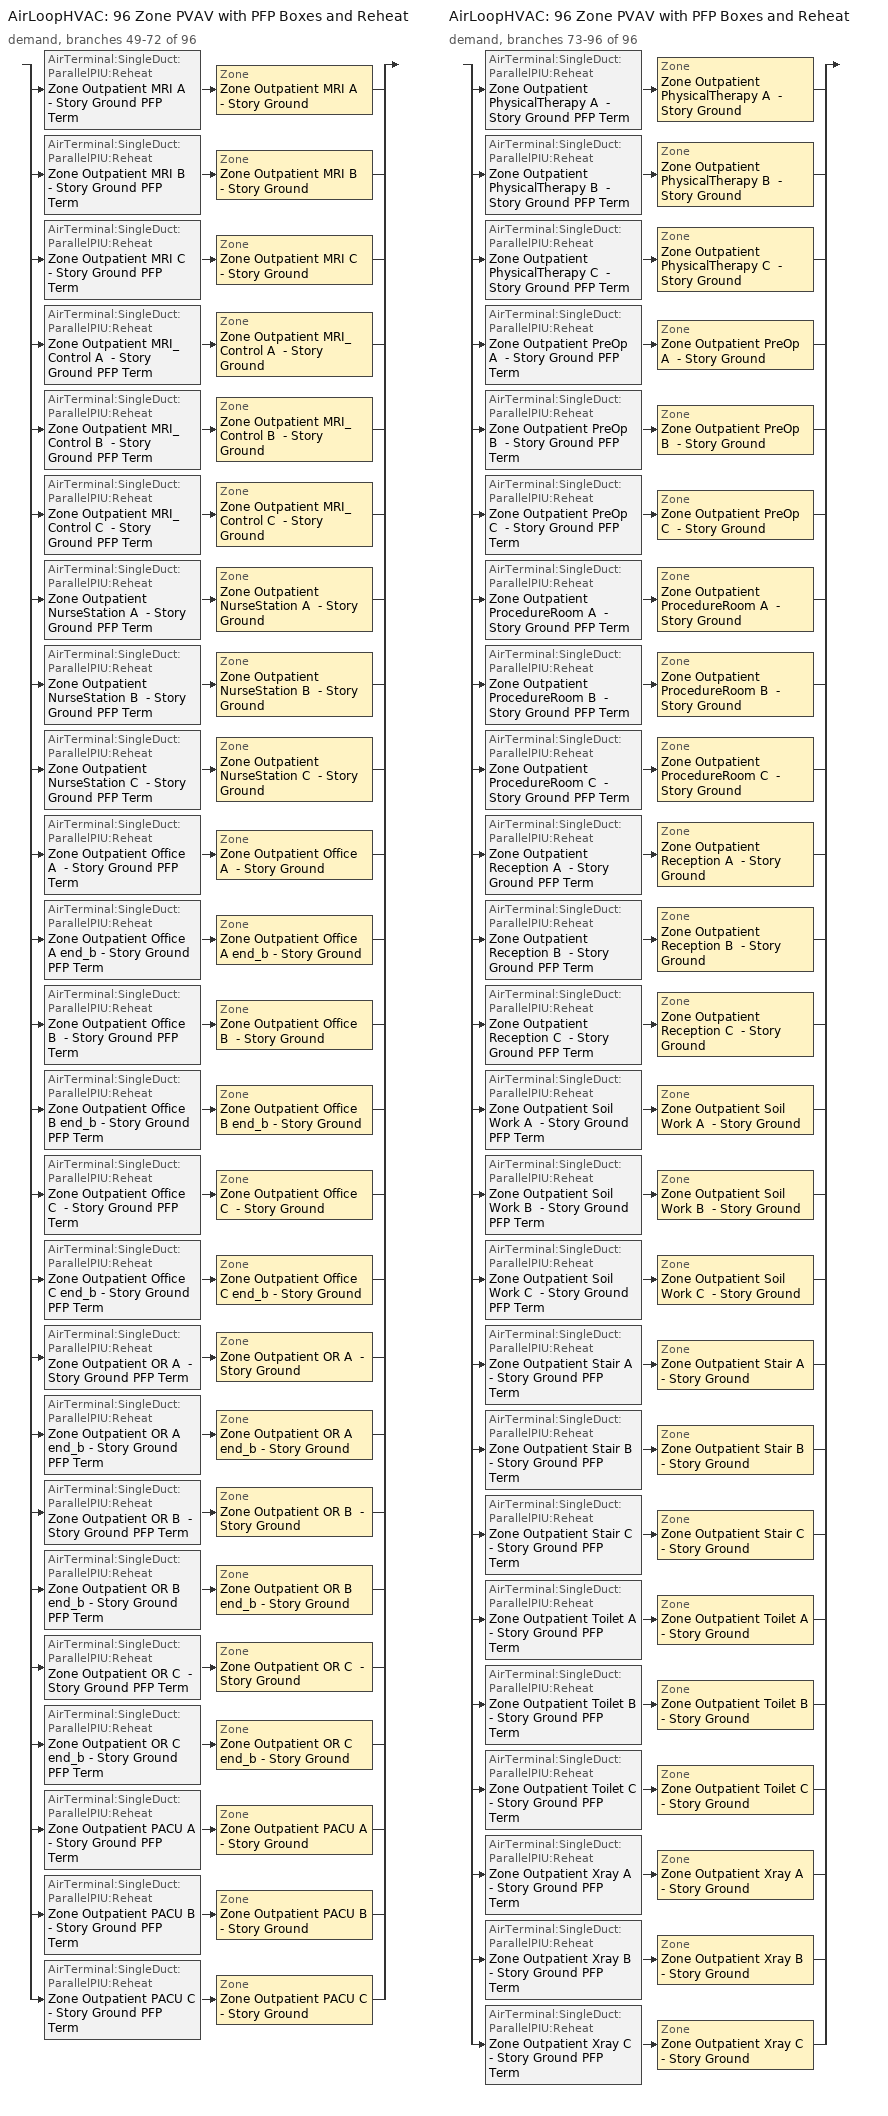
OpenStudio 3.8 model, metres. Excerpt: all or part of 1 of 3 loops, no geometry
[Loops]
AirLoopHVAC '96 Zone PVAV with PFP Boxes and Reheat'
 demand, branches 49-72 of 96: split
  | AirTerminal:SingleDuct:ParallelPIU:Reheat 'Zone Outpatient MRI A  - Story Ground PFP Term' > Zone 'Zone Outpatient MRI A  - Story Ground'
  | AirTerminal:SingleDuct:ParallelPIU:Reheat 'Zone Outpatient MRI B  - Story Ground PFP Term' > Zone 'Zone Outpatient MRI B  - Story Ground'
  | AirTerminal:SingleDuct:ParallelPIU:Reheat 'Zone Outpatient MRI C  - Story Ground PFP Term' > Zone 'Zone Outpatient MRI C  - Story Ground'
  | AirTerminal:SingleDuct:ParallelPIU:Reheat 'Zone Outpatient MRI_Control A  - Story Ground PFP Term' > Zone 'Zone Outpatient MRI_Control A  - Story Ground'
  | AirTerminal:SingleDuct:ParallelPIU:Reheat 'Zone Outpatient MRI_Control B  - Story Ground PFP Term' > Zone 'Zone Outpatient MRI_Control B  - Story Ground'
  | AirTerminal:SingleDuct:ParallelPIU:Reheat 'Zone Outpatient MRI_Control C  - Story Ground PFP Term' > Zone 'Zone Outpatient MRI_Control C  - Story Ground'
  | AirTerminal:SingleDuct:ParallelPIU:Reheat 'Zone Outpatient NurseStation A  - Story Ground PFP Term' > Zone 'Zone Outpatient NurseStation A  - Story Ground'
  | AirTerminal:SingleDuct:ParallelPIU:Reheat 'Zone Outpatient NurseStation B  - Story Ground PFP Term' > Zone 'Zone Outpatient NurseStation B  - Story Ground'
  | AirTerminal:SingleDuct:ParallelPIU:Reheat 'Zone Outpatient NurseStation C  - Story Ground PFP Term' > Zone 'Zone Outpatient NurseStation C  - Story Ground'
  | AirTerminal:SingleDuct:ParallelPIU:Reheat 'Zone Outpatient Office A  - Story Ground PFP Term' > Zone 'Zone Outpatient Office A  - Story Ground'
  | AirTerminal:SingleDuct:ParallelPIU:Reheat 'Zone Outpatient Office A end_b - Story Ground PFP Term' > Zone 'Zone Outpatient Office A end_b - Story Ground'
  | AirTerminal:SingleDuct:ParallelPIU:Reheat 'Zone Outpatient Office B  - Story Ground PFP Term' > Zone 'Zone Outpatient Office B  - Story Ground'
  | AirTerminal:SingleDuct:ParallelPIU:Reheat 'Zone Outpatient Office B end_b - Story Ground PFP Term' > Zone 'Zone Outpatient Office B end_b - Story Ground'
  | AirTerminal:SingleDuct:ParallelPIU:Reheat 'Zone Outpatient Office C  - Story Ground PFP Term' > Zone 'Zone Outpatient Office C  - Story Ground'
  | AirTerminal:SingleDuct:ParallelPIU:Reheat 'Zone Outpatient Office C end_b - Story Ground PFP Term' > Zone 'Zone Outpatient Office C end_b - Story Ground'
  | AirTerminal:SingleDuct:ParallelPIU:Reheat 'Zone Outpatient OR A  - Story Ground PFP Term' > Zone 'Zone Outpatient OR A  - Story Ground'
  | AirTerminal:SingleDuct:ParallelPIU:Reheat 'Zone Outpatient OR A end_b - Story Ground PFP Term' > Zone 'Zone Outpatient OR A end_b - Story Ground'
  | AirTerminal:SingleDuct:ParallelPIU:Reheat 'Zone Outpatient OR B  - Story Ground PFP Term' > Zone 'Zone Outpatient OR B  - Story Ground'
  | AirTerminal:SingleDuct:ParallelPIU:Reheat 'Zone Outpatient OR B end_b - Story Ground PFP Term' > Zone 'Zone Outpatient OR B end_b - Story Ground'
  | AirTerminal:SingleDuct:ParallelPIU:Reheat 'Zone Outpatient OR C  - Story Ground PFP Term' > Zone 'Zone Outpatient OR C  - Story Ground'
  | AirTerminal:SingleDuct:ParallelPIU:Reheat 'Zone Outpatient OR C end_b - Story Ground PFP Term' > Zone 'Zone Outpatient OR C end_b - Story Ground'
  | AirTerminal:SingleDuct:ParallelPIU:Reheat 'Zone Outpatient PACU A  - Story Ground PFP Term' > Zone 'Zone Outpatient PACU A  - Story Ground'
  | AirTerminal:SingleDuct:ParallelPIU:Reheat 'Zone Outpatient PACU B  - Story Ground PFP Term' > Zone 'Zone Outpatient PACU B  - Story Ground'
  | AirTerminal:SingleDuct:ParallelPIU:Reheat 'Zone Outpatient PACU C  - Story Ground PFP Term' > Zone 'Zone Outpatient PACU C  - Story Ground'
AirLoopHVAC '96 Zone PVAV with PFP Boxes and Reheat'
 demand, branches 73-96 of 96: split
  | AirTerminal:SingleDuct:ParallelPIU:Reheat 'Zone Outpatient PhysicalTherapy A  - Story Ground PFP Term' > Zone 'Zone Outpatient PhysicalTherapy A  - Story Ground'
  | AirTerminal:SingleDuct:ParallelPIU:Reheat 'Zone Outpatient PhysicalTherapy B  - Story Ground PFP Term' > Zone 'Zone Outpatient PhysicalTherapy B  - Story Ground'
  | AirTerminal:SingleDuct:ParallelPIU:Reheat 'Zone Outpatient PhysicalTherapy C  - Story Ground PFP Term' > Zone 'Zone Outpatient PhysicalTherapy C  - Story Ground'
  | AirTerminal:SingleDuct:ParallelPIU:Reheat 'Zone Outpatient PreOp A  - Story Ground PFP Term' > Zone 'Zone Outpatient PreOp A  - Story Ground'
  | AirTerminal:SingleDuct:ParallelPIU:Reheat 'Zone Outpatient PreOp B  - Story Ground PFP Term' > Zone 'Zone Outpatient PreOp B  - Story Ground'
  | AirTerminal:SingleDuct:ParallelPIU:Reheat 'Zone Outpatient PreOp C  - Story Ground PFP Term' > Zone 'Zone Outpatient PreOp C  - Story Ground'
  | AirTerminal:SingleDuct:ParallelPIU:Reheat 'Zone Outpatient ProcedureRoom A  - Story Ground PFP Term' > Zone 'Zone Outpatient ProcedureRoom A  - Story Ground'
  | AirTerminal:SingleDuct:ParallelPIU:Reheat 'Zone Outpatient ProcedureRoom B  - Story Ground PFP Term' > Zone 'Zone Outpatient ProcedureRoom B  - Story Ground'
  | AirTerminal:SingleDuct:ParallelPIU:Reheat 'Zone Outpatient ProcedureRoom C  - Story Ground PFP Term' > Zone 'Zone Outpatient ProcedureRoom C  - Story Ground'
  | AirTerminal:SingleDuct:ParallelPIU:Reheat 'Zone Outpatient Reception A  - Story Ground PFP Term' > Zone 'Zone Outpatient Reception A  - Story Ground'
  | AirTerminal:SingleDuct:ParallelPIU:Reheat 'Zone Outpatient Reception B  - Story Ground PFP Term' > Zone 'Zone Outpatient Reception B  - Story Ground'
  | AirTerminal:SingleDuct:ParallelPIU:Reheat 'Zone Outpatient Reception C  - Story Ground PFP Term' > Zone 'Zone Outpatient Reception C  - Story Ground'
  | AirTerminal:SingleDuct:ParallelPIU:Reheat 'Zone Outpatient Soil Work A  - Story Ground PFP Term' > Zone 'Zone Outpatient Soil Work A  - Story Ground'
  | AirTerminal:SingleDuct:ParallelPIU:Reheat 'Zone Outpatient Soil Work B  - Story Ground PFP Term' > Zone 'Zone Outpatient Soil Work B  - Story Ground'
  | AirTerminal:SingleDuct:ParallelPIU:Reheat 'Zone Outpatient Soil Work C  - Story Ground PFP Term' > Zone 'Zone Outpatient Soil Work C  - Story Ground'
  | AirTerminal:SingleDuct:ParallelPIU:Reheat 'Zone Outpatient Stair A  - Story Ground PFP Term' > Zone 'Zone Outpatient Stair A  - Story Ground'
  | AirTerminal:SingleDuct:ParallelPIU:Reheat 'Zone Outpatient Stair B  - Story Ground PFP Term' > Zone 'Zone Outpatient Stair B  - Story Ground'
  | AirTerminal:SingleDuct:ParallelPIU:Reheat 'Zone Outpatient Stair C  - Story Ground PFP Term' > Zone 'Zone Outpatient Stair C  - Story Ground'
  | AirTerminal:SingleDuct:ParallelPIU:Reheat 'Zone Outpatient Toilet A  - Story Ground PFP Term' > Zone 'Zone Outpatient Toilet A  - Story Ground'
  | AirTerminal:SingleDuct:ParallelPIU:Reheat 'Zone Outpatient Toilet B  - Story Ground PFP Term' > Zone 'Zone Outpatient Toilet B  - Story Ground'
  | AirTerminal:SingleDuct:ParallelPIU:Reheat 'Zone Outpatient Toilet C  - Story Ground PFP Term' > Zone 'Zone Outpatient Toilet C  - Story Ground'
  | AirTerminal:SingleDuct:ParallelPIU:Reheat 'Zone Outpatient Xray A  - Story Ground PFP Term' > Zone 'Zone Outpatient Xray A  - Story Ground'
  | AirTerminal:SingleDuct:ParallelPIU:Reheat 'Zone Outpatient Xray B  - Story Ground PFP Term' > Zone 'Zone Outpatient Xray B  - Story Ground'
  | AirTerminal:SingleDuct:ParallelPIU:Reheat 'Zone Outpatient Xray C  - Story Ground PFP Term' > Zone 'Zone Outpatient Xray C  - Story Ground'
[Sizing:Zone] Zone Cooling Design Supply Air Temperature Input Method=SupplyAirTemperature; Zone Cooling Design Supply Air Temperature {C}=12.7778; Zone Cooling Design Supply Air Temperature Difference {deltaC}=11.11; Zone Heating Design Supply Air Temperature Input Method=SupplyAirTemperature; Zone Heating Design Supply Air Temperature {C}=40; Zone Heating Design Supply Air Temperature Difference {deltaC}=11.11; Zone Cooling Design Supply Air Humidity Ratio {kg-H2O/kg-air}=0.0085; Zone Heating Design Supply Air Humidity Ratio {kg-H2O/kg-air}=0.008; Cooling Design Air Flow Method=DesignDay; Heating Design Air Flow Method=DesignDay; Account for Dedicated Outdoor Air System=No; Dedicated Outdoor Air System Control Strategy=NeutralSupplyAir; Dedicated Outdoor Air Low Setpoint Temperature for Design {C}=autosize; Dedicated Outdoor Air High Setpoint Temperature for Design {C}=autosize; Zone Load Sizing Method=Sensible Load Only No Latent Load; Zone Latent Cooling Design Supply Air Humidity Ratio Input Method=HumidityRatioDifference; Zone Cooling Design Supply Air Humidity Ratio Difference {kgWater/kgDryAir}=0.005; Zone Latent Heating Design Supply Air Humidity Ratio Input Method=HumidityRatioDifference; Zone Humidification Design Supply Air Humidity Ratio Difference {kgWater/kgDryAir}=0.005
Zone Outpatient OR A  - Story Ground; Zone Outpatient OR B  - Story Ground; Zone Outpatient OR C  - Story Ground; Zone Outpatient Reception A  - Story Ground; Zone Outpatient Reception B  - Story Ground; Zone Outpatient Reception C  - Story Ground; Zone Outpatient PhysicalTherapy A  - Story Ground; Zone Outpatient PhysicalTherapy B  - Story Ground; Zone Outpatient PhysicalTherapy C  - Story Ground; Zone Outpatient Office A  - Story Ground; Zone Outpatient Office B  - Story Ground; Zone Outpatient Office C  - Story Ground; Zone Outpatient Office A end_b - Story Ground; Zone Outpatient Office B end_b - Story Ground; Zone Outpatient Office C end_b - Story Ground; Zone Outpatient MRI_Control A  - Story Ground; Zone Outpatient MRI_Control B  - Story Ground; Zone Outpatient MRI_Control C  - Story Ground; Zone Outpatient ProcedureRoom A  - Story Ground; Zone Outpatient ProcedureRoom B  - Story Ground; Zone Outpatient ProcedureRoom C  - Story Ground; Zone Outpatient Soil Work A  - Story Ground; Zone Outpatient Soil Work B  - Story Ground; Zone Outpatient Soil Work C  - Story Ground; Zone Outpatient MRI A  - Story Ground; Zone Outpatient MRI B  - Story Ground; Zone Outpatient MRI C  - Story Ground; Zone Outpatient PreOp A  - Story Ground; Zone Outpatient PreOp B  - Story Ground; Zone Outpatient PreOp C  - Story Ground; Zone Outpatient Stair A  - Story Ground; Zone Outpatient Stair B  - Story Ground; Zone Outpatient Stair C  - Story Ground; Zone Outpatient NurseStation A  - Story Ground; Zone Outpatient NurseStation B  - Story Ground; Zone Outpatient NurseStation C  - Story Ground; Zone Outpatient Toilet A  - Story Ground; Zone Outpatient Toilet B  - Story Ground; Zone Outpatient Toilet C  - Story Ground; Zone Outpatient Xray A  - Story Ground; Zone Outpatient Xray B  - Story Ground; Zone Outpatient Xray C  - Story Ground; Zone Outpatient PACU A  - Story Ground; Zone Outpatient PACU B  - Story Ground; Zone Outpatient PACU C  - Story Ground; Zone Outpatient OR A end_b - Story Ground; Zone Outpatient OR B end_b - Story Ground; Zone Outpatient OR C end_b - Story Ground
[Zone equipment]
Zone Outpatient OR A  - Story Ground: Zone Outpatient OR A  - Story Ground PFP Term
Zone Outpatient OR B  - Story Ground: Zone Outpatient OR B  - Story Ground PFP Term
Zone Outpatient OR C  - Story Ground: Zone Outpatient OR C  - Story Ground PFP Term
Zone Outpatient Reception A  - Story Ground: Zone Outpatient Reception A  - Story Ground PFP Term
Zone Outpatient Reception B  - Story Ground: Zone Outpatient Reception B  - Story Ground PFP Term
Zone Outpatient Reception C  - Story Ground: Zone Outpatient Reception C  - Story Ground PFP Term
Zone Outpatient PhysicalTherapy A  - Story Ground: Zone Outpatient PhysicalTherapy A  - Story Ground PFP Term
Zone Outpatient PhysicalTherapy B  - Story Ground: Zone Outpatient PhysicalTherapy B  - Story Ground PFP Term
Zone Outpatient PhysicalTherapy C  - Story Ground: Zone Outpatient PhysicalTherapy C  - Story Ground PFP Term
Zone Outpatient Office A  - Story Ground: Zone Outpatient Office A  - Story Ground PFP Term
Zone Outpatient Office B  - Story Ground: Zone Outpatient Office B  - Story Ground PFP Term
Zone Outpatient Office C  - Story Ground: Zone Outpatient Office C  - Story Ground PFP Term
Zone Outpatient Office A end_b - Story Ground: Zone Outpatient Office A end_b - Story Ground PFP Term
Zone Outpatient Office B end_b - Story Ground: Zone Outpatient Office B end_b - Story Ground PFP Term
Zone Outpatient Office C end_b - Story Ground: Zone Outpatient Office C end_b - Story Ground PFP Term
Zone Outpatient MRI_Control A  - Story Ground: Zone Outpatient MRI_Control A  - Story Ground Exhaust Fan, Zone Outpatient MRI_Control A  - Story Ground PFP Term
Zone Outpatient MRI_Control B  - Story Ground: Zone Outpatient MRI_Control B  - Story Ground Exhaust Fan, Zone Outpatient MRI_Control B  - Story Ground PFP Term
Zone Outpatient MRI_Control C  - Story Ground: Zone Outpatient MRI_Control C  - Story Ground Exhaust Fan, Zone Outpatient MRI_Control C  - Story Ground PFP Term
Zone Outpatient ProcedureRoom A  - Story Ground: Zone Outpatient ProcedureRoom A  - Story Ground PFP Term
Zone Outpatient ProcedureRoom B  - Story Ground: Zone Outpatient ProcedureRoom B  - Story Ground PFP Term
Zone Outpatient ProcedureRoom C  - Story Ground: Zone Outpatient ProcedureRoom C  - Story Ground PFP Term
Zone Outpatient Soil Work A  - Story Ground: Zone Outpatient Soil Work A  - Story Ground Exhaust Fan, Zone Outpatient Soil Work A  - Story Ground PFP Term
Zone Outpatient Soil Work B  - Story Ground: Zone Outpatient Soil Work B  - Story Ground Exhaust Fan, Zone Outpatient Soil Work B  - Story Ground PFP Term
Zone Outpatient Soil Work C  - Story Ground: Zone Outpatient Soil Work C  - Story Ground Exhaust Fan, Zone Outpatient Soil Work C  - Story Ground PFP Term
Zone Outpatient MRI A  - Story Ground: Zone Outpatient MRI A  - Story Ground Exhaust Fan, Zone Outpatient MRI A  - Story Ground PFP Term
Zone Outpatient MRI B  - Story Ground: Zone Outpatient MRI B  - Story Ground Exhaust Fan, Zone Outpatient MRI B  - Story Ground PFP Term
Zone Outpatient MRI C  - Story Ground: Zone Outpatient MRI C  - Story Ground Exhaust Fan, Zone Outpatient MRI C  - Story Ground PFP Term
Zone Outpatient PreOp A  - Story Ground: Zone Outpatient PreOp A  - Story Ground PFP Term
Zone Outpatient PreOp B  - Story Ground: Zone Outpatient PreOp B  - Story Ground PFP Term
Zone Outpatient PreOp C  - Story Ground: Zone Outpatient PreOp C  - Story Ground PFP Term
Zone Outpatient Stair A  - Story Ground: Zone Outpatient Stair A  - Story Ground PFP Term
Zone Outpatient Stair B  - Story Ground: Zone Outpatient Stair B  - Story Ground PFP Term
Zone Outpatient Stair C  - Story Ground: Zone Outpatient Stair C  - Story Ground PFP Term
Zone Outpatient NurseStation A  - Story Ground: Zone Outpatient NurseStation A  - Story Ground PFP Term
Zone Outpatient NurseStation B  - Story Ground: Zone Outpatient NurseStation B  - Story Ground PFP Term
Zone Outpatient NurseStation C  - Story Ground: Zone Outpatient NurseStation C  - Story Ground PFP Term
Zone Outpatient Toilet A  - Story Ground: Zone Outpatient Toilet A  - Story Ground Exhaust Fan, Zone Outpatient Toilet A  - Story Ground PFP Term
Zone Outpatient Toilet B  - Story Ground: Zone Outpatient Toilet B  - Story Ground Exhaust Fan, Zone Outpatient Toilet B  - Story Ground PFP Term
Zone Outpatient Toilet C  - Story Ground: Zone Outpatient Toilet C  - Story Ground Exhaust Fan, Zone Outpatient Toilet C  - Story Ground PFP Term
Zone Outpatient Xray A  - Story Ground: Zone Outpatient Xray A  - Story Ground PFP Term
Zone Outpatient Xray B  - Story Ground: Zone Outpatient Xray B  - Story Ground PFP Term
Zone Outpatient Xray C  - Story Ground: Zone Outpatient Xray C  - Story Ground PFP Term
Zone Outpatient PACU A  - Story Ground: Zone Outpatient PACU A  - Story Ground PFP Term
Zone Outpatient PACU B  - Story Ground: Zone Outpatient PACU B  - Story Ground PFP Term
Zone Outpatient PACU C  - Story Ground: Zone Outpatient PACU C  - Story Ground PFP Term
Zone Outpatient OR A end_b - Story Ground: Zone Outpatient OR A end_b - Story Ground PFP Term
Zone Outpatient OR B end_b - Story Ground: Zone Outpatient OR B end_b - Story Ground PFP Term
Zone Outpatient OR C end_b - Story Ground: Zone Outpatient OR C end_b - Story Ground PFP Term
[Fan:ZoneExhaust] Availability Schedule=OutPatientHealthCare Hours_of_operation; Fan Total Efficiency=0.0273754; Pressure Rise {Pa}=124.544; Flow Fraction Schedule=OutPatientHealthCare Hours_of_operation; System Availability Manager Coupling Mode=Decoupled
Name | Maximum Flow Rate {m3/s}
Zone Outpatient MRI A  - Story Ground Exhaust Fan; Zone Outpatient MRI C  - Story Ground Exhaust Fan | 0.0141288
Zone Outpatient MRI B  - Story Ground Exhaust Fan | 0.0130669
Zone Outpatient MRI_Control A  - Story Ground Exhaust Fan; Zone Outpatient MRI_Control C  - Story Ground Exhaust Fan | 0.00541383
Zone Outpatient MRI_Control B  - Story Ground Exhaust Fan | 0.00500693
Zone Outpatient Soil Work A  - Story Ground Exhaust Fan; Zone Outpatient Soil Work C  - Story Ground Exhaust Fan | 0.0193665
Zone Outpatient Soil Work B  - Story Ground Exhaust Fan | 0.017911
Zone Outpatient Toilet A  - Story Ground Exhaust Fan; Zone Outpatient Toilet C  - Story Ground Exhaust Fan | 0.0424743
Zone Outpatient Toilet B  - Story Ground Exhaust Fan | 0.039282
[Coil:Heating:Electric] Availability Schedule=Always On Discrete; Efficiency=1
Name | Nominal Capacity {W}
Zone Outpatient MRI A  - Story Ground Electric Reheat Coil; Zone Outpatient MRI C  - Story Ground Electric Reheat Coil | 1173.37
Zone Outpatient MRI B  - Story Ground Electric Reheat Coil | 1089.74
Zone Outpatient MRI_Control A  - Story Ground Electric Reheat Coil; Zone Outpatient MRI_Control C  - Story Ground Electric Reheat Coil | 559.22
Zone Outpatient MRI_Control B  - Story Ground Electric Reheat Coil | 518.228
Zone Outpatient NurseStation A  - Story Ground Electric Reheat Coil; Zone Outpatient NurseStation C  - Story Ground Electric Reheat Coil | 1170.06
Zone Outpatient NurseStation B  - Story Ground Electric Reheat Coil | 1086.28
Zone Outpatient Office A  - Story Ground Electric Reheat Coil | 2566.41
Zone Outpatient Office A end_b - Story Ground Electric Reheat Coil | 4027.69
Zone Outpatient Office B  - Story Ground Electric Reheat Coil | 3313.11
Zone Outpatient Office B end_b - Story Ground Electric Reheat Coil | 5506.91
Zone Outpatient Office C  - Story Ground Electric Reheat Coil | 3128.67
Zone Outpatient Office C end_b - Story Ground Electric Reheat Coil | 4523.5
Zone Outpatient OR A  - Story Ground Electric Reheat Coil | 1767.78
Zone Outpatient OR A end_b - Story Ground Electric Reheat Coil; Zone Outpatient OR C end_b - Story Ground Electric Reheat Coil | 8957.81
Zone Outpatient OR B  - Story Ground Electric Reheat Coil | 2679.2
Zone Outpatient OR B end_b - Story Ground Electric Reheat Coil | 8304.53
Zone Outpatient OR C  - Story Ground Electric Reheat Coil | 1785.68
Zone Outpatient PACU A  - Story Ground Electric Reheat Coil; Zone Outpatient PACU C  - Story Ground Electric Reheat Coil | 1576.5
Zone Outpatient PACU B  - Story Ground Electric Reheat Coil | 1464.28
Zone Outpatient PhysicalTherapy A  - Story Ground Electric Reheat Coil | 2540.88
Zone Outpatient PhysicalTherapy B  - Story Ground Electric Reheat Coil | 3572.74
Zone Outpatient PhysicalTherapy C  - Story Ground Electric Reheat Coil | 2849.98
Zone Outpatient PreOp A  - Story Ground Electric Reheat Coil; Zone Outpatient PreOp C  - Story Ground Electric Reheat Coil | 838.154
Zone Outpatient PreOp B  - Story Ground Electric Reheat Coil | 777.778
Zone Outpatient ProcedureRoom A  - Story Ground Electric Reheat Coil; Zone Outpatient ProcedureRoom C  - Story Ground Electric Reheat Coil | 643.553
Zone Outpatient ProcedureRoom B  - Story Ground Electric Reheat Coil | 596.694
Zone Outpatient Reception A  - Story Ground Electric Reheat Coil | 1715.46
Zone Outpatient Reception B  - Story Ground Electric Reheat Coil | 2386.55
Zone Outpatient Reception C  - Story Ground Electric Reheat Coil | 1944.31
Zone Outpatient Soil Work A  - Story Ground Electric Reheat Coil; Zone Outpatient Soil Work C  - Story Ground Electric Reheat Coil | 768.602
Zone Outpatient Soil Work B  - Story Ground Electric Reheat Coil | 712.604
Zone Outpatient Stair A  - Story Ground Electric Reheat Coil; Zone Outpatient Stair C  - Story Ground Electric Reheat Coil | 411.937
Zone Outpatient Stair B  - Story Ground Electric Reheat Coil | 382.925
Zone Outpatient Toilet A  - Story Ground Electric Reheat Coil; Zone Outpatient Toilet C  - Story Ground Electric Reheat Coil | 489.046
Zone Outpatient Toilet B  - Story Ground Electric Reheat Coil | 454.413
Zone Outpatient Xray A  - Story Ground Electric Reheat Coil; Zone Outpatient Xray C  - Story Ground Electric Reheat Coil | 2055.77
Zone Outpatient Xray B  - Story Ground Electric Reheat Coil | 1911.33
[Fan:ConstantVolume] Availability Schedule=96 Zone PVAV with PFP Boxes and Reheat Occ Sch; Fan Total Efficiency=0.4675; Pressure Rise {Pa}=0; Motor Efficiency=0.85; Motor In Airstream Fraction=1
Name | Maximum Flow Rate {m3/s}
Zone Outpatient MRI A  - Story Ground PFP Term Fan; Zone Outpatient MRI C  - Story Ground PFP Term Fan | 0.0445918
Zone Outpatient MRI B  - Story Ground PFP Term Fan | 0.0414391
Zone Outpatient MRI_Control A  - Story Ground PFP Term Fan; Zone Outpatient MRI_Control C  - Story Ground PFP Term Fan | 0.021857
Zone Outpatient MRI_Control B  - Story Ground PFP Term Fan | 0.0202594
Zone Outpatient NurseStation A  - Story Ground PFP Term Fan; Zone Outpatient NurseStation C  - Story Ground PFP Term Fan | 0.0363311
Zone Outpatient NurseStation B  - Story Ground PFP Term Fan | 0.0337863
Zone Outpatient Office A  - Story Ground PFP Term Fan | 0.0985176
Zone Outpatient Office A end_b - Story Ground PFP Term Fan | 0.160156
Zone Outpatient Office B  - Story Ground PFP Term Fan | 0.123788
Zone Outpatient Office B end_b - Story Ground PFP Term Fan | 0.216309
Zone Outpatient Office C  - Story Ground PFP Term Fan | 0.122964
Zone Outpatient Office C end_b - Story Ground PFP Term Fan | 0.181687
Zone Outpatient OR A  - Story Ground PFP Term Fan | 0.0646826
Zone Outpatient OR A end_b - Story Ground PFP Term Fan; Zone Outpatient OR C end_b - Story Ground PFP Term Fan | 0.31361
Zone Outpatient OR B  - Story Ground PFP Term Fan | 0.0979649
Zone Outpatient OR B end_b - Story Ground PFP Term Fan | 0.290795
Zone Outpatient OR C  - Story Ground PFP Term Fan | 0.0653589
Zone Outpatient PACU A  - Story Ground PFP Term Fan; Zone Outpatient PACU C  - Story Ground PFP Term Fan | 0.0527905
Zone Outpatient PACU B  - Story Ground PFP Term Fan | 0.049099
Zone Outpatient PhysicalTherapy A  - Story Ground PFP Term Fan | 0.0727486
Zone Outpatient PhysicalTherapy B  - Story Ground PFP Term Fan | 0.096109
Zone Outpatient PhysicalTherapy C  - Story Ground PFP Term Fan | 0.0866958
Zone Outpatient PreOp A  - Story Ground PFP Term Fan; Zone Outpatient PreOp C  - Story Ground PFP Term Fan | 0.0276585
Zone Outpatient PreOp B  - Story Ground PFP Term Fan | 0.0256954
Zone Outpatient ProcedureRoom A  - Story Ground PFP Term Fan; Zone Outpatient ProcedureRoom C  - Story Ground PFP Term Fan | 0.0212567
Zone Outpatient ProcedureRoom B  - Story Ground PFP Term Fan | 0.0197258
Zone Outpatient Reception A  - Story Ground PFP Term Fan | 0.0478922
Zone Outpatient Reception B  - Story Ground PFP Term Fan | 0.0617013
Zone Outpatient Reception C  - Story Ground PFP Term Fan | 0.0582685
Zone Outpatient Soil Work A  - Story Ground PFP Term Fan; Zone Outpatient Soil Work C  - Story Ground PFP Term Fan | 0.0232295
Zone Outpatient Soil Work B  - Story Ground PFP Term Fan | 0.021563
Zone Outpatient Stair A  - Story Ground PFP Term Fan; Zone Outpatient Stair C  - Story Ground PFP Term Fan | 0.0178595
Zone Outpatient Stair B  - Story Ground PFP Term Fan | 0.0166018
Zone Outpatient Toilet A  - Story Ground PFP Term Fan; Zone Outpatient Toilet C  - Story Ground PFP Term Fan | 0.0212045
Zone Outpatient Toilet B  - Story Ground PFP Term Fan | 0.0197029
Zone Outpatient Xray A  - Story Ground PFP Term Fan; Zone Outpatient Xray C  - Story Ground PFP Term Fan | 0.0761477
Zone Outpatient Xray B  - Story Ground PFP Term Fan | 0.0708635
[AirTerminal:SingleDuct:ParallelPIU:Reheat] Availability Schedule=Always On Discrete; Maximum Hot Water or Steam Flow Rate {m3/s}=Autosize; Minimum Hot Water or Steam Flow Rate {m3/s}=0; Convergence Tolerance=0.001
Name | Maximum Primary Air Flow Rate {m3/s} | Maximum Secondary Air Flow Rate {m3/s} | Minimum Primary Air Flow Fraction | Fan On Flow Fraction | Fan | Reheat Coil
Zone Outpatient MRI A  - Story Ground PFP Term | 0.0445918 | 0.0445918 | 0.0950539 | 0.0950539 | Zone Outpatient MRI A  - Story Ground PFP Term Fan | Zone Outpatient MRI A  - Story Ground Electric Reheat Coil
Zone Outpatient MRI B  - Story Ground PFP Term | 0.0414391 | 0.0414391 | 0.0945981 | 0.0945981 | Zone Outpatient MRI B  - Story Ground PFP Term Fan | Zone Outpatient MRI B  - Story Ground Electric Reheat Coil
Zone Outpatient MRI C  - Story Ground PFP Term | 0.0445918 | 0.0445918 | 0.0950539 | 0.0950539 | Zone Outpatient MRI C  - Story Ground PFP Term Fan | Zone Outpatient MRI C  - Story Ground Electric Reheat Coil
Zone Outpatient MRI_Control A  - Story Ground PFP Term | 0.021857 | 0.021857 | 0.0743077 | 0.0743077 | Zone Outpatient MRI_Control A  - Story Ground PFP Term Fan | Zone Outpatient MRI_Control A  - Story Ground Electric Reheat Coil
Zone Outpatient MRI_Control B  - Story Ground PFP Term | 0.0202594 | 0.0202594 | 0.0741422 | 0.0741422 | Zone Outpatient MRI_Control B  - Story Ground PFP Term Fan | Zone Outpatient MRI_Control B  - Story Ground Electric Reheat Coil
Zone Outpatient MRI_Control C  - Story Ground PFP Term | 0.021857 | 0.021857 | 0.0743077 | 0.0743077 | Zone Outpatient MRI_Control C  - Story Ground PFP Term Fan | Zone Outpatient MRI_Control C  - Story Ground Electric Reheat Coil
Zone Outpatient NurseStation A  - Story Ground PFP Term | 0.0363311 | 0.0363311 | 0.255258 | 0.255258 | Zone Outpatient NurseStation A  - Story Ground PFP Term Fan | Zone Outpatient NurseStation A  - Story Ground Electric Reheat Coil
Zone Outpatient NurseStation B  - Story Ground PFP Term | 0.0337863 | 0.0337863 | 0.253854 | 0.253854 | Zone Outpatient NurseStation B  - Story Ground PFP Term Fan | Zone Outpatient NurseStation B  - Story Ground Electric Reheat Coil
Zone Outpatient NurseStation C  - Story Ground PFP Term | 0.0363311 | 0.0363311 | 0.255258 | 0.255258 | Zone Outpatient NurseStation C  - Story Ground PFP Term Fan | Zone Outpatient NurseStation C  - Story Ground Electric Reheat Coil
Zone Outpatient Office A  - Story Ground PFP Term | 0.0985176 | 0.0985176 | 0.0876368 | 0.0876368 | Zone Outpatient Office A  - Story Ground PFP Term Fan | Zone Outpatient Office A  - Story Ground Electric Reheat Coil
Zone Outpatient Office A end_b - Story Ground PFP Term | 0.160156 | 0.160156 | 0.0616618 | 0.0616618 | Zone Outpatient Office A end_b - Story Ground PFP Term Fan | Zone Outpatient Office A end_b - Story Ground Electric Reheat Coil
Zone Outpatient Office B  - Story Ground PFP Term | 0.123788 | 0.123788 | 0.107915 | 0.107915 | Zone Outpatient Office B  - Story Ground PFP Term Fan | Zone Outpatient Office B  - Story Ground Electric Reheat Coil
Zone Outpatient Office B end_b - Story Ground PFP Term | 0.216309 | 0.216309 | 0.0706394 | 0.0706394 | Zone Outpatient Office B end_b - Story Ground PFP Term Fan | Zone Outpatient Office B end_b - Story Ground Electric Reheat Coil
Zone Outpatient Office C  - Story Ground PFP Term | 0.122964 | 0.122964 | 0.0702136 | 0.0702136 | Zone Outpatient Office C  - Story Ground PFP Term Fan | Zone Outpatient Office C  - Story Ground Electric Reheat Coil
Zone Outpatient Office C end_b - Story Ground PFP Term | 0.181687 | 0.181687 | 0.0543546 | 0.0543546 | Zone Outpatient Office C end_b - Story Ground PFP Term Fan | Zone Outpatient Office C end_b - Story Ground Electric Reheat Coil
Zone Outpatient OR A  - Story Ground PFP Term | 0.0646826 | 0.0646826 | 0.0255927 | 0.0255927 | Zone Outpatient OR A  - Story Ground PFP Term Fan | Zone Outpatient OR A  - Story Ground Electric Reheat Coil
Zone Outpatient OR A end_b - Story Ground PFP Term | 0.31361 | 0.31361 | 0.0620687 | 0.0620687 | Zone Outpatient OR A end_b - Story Ground PFP Term Fan | Zone Outpatient OR A end_b - Story Ground Electric Reheat Coil
Zone Outpatient OR B  - Story Ground PFP Term | 0.0979649 | 0.0979649 | 0.0261453 | 0.0261453 | Zone Outpatient OR B  - Story Ground PFP Term Fan | Zone Outpatient OR B  - Story Ground Electric Reheat Coil
Zone Outpatient OR B end_b - Story Ground PFP Term | 0.290795 | 0.290795 | 0.0619075 | 0.0619075 | Zone Outpatient OR B end_b - Story Ground PFP Term Fan | Zone Outpatient OR B end_b - Story Ground Electric Reheat Coil
Zone Outpatient OR C  - Story Ground PFP Term | 0.0653589 | 0.0653589 | 0.0253278 | 0.0253278 | Zone Outpatient OR C  - Story Ground PFP Term Fan | Zone Outpatient OR C  - Story Ground Electric Reheat Coil
Zone Outpatient OR C end_b - Story Ground PFP Term | 0.31361 | 0.31361 | 0.0620687 | 0.0620687 | Zone Outpatient OR C end_b - Story Ground PFP Term Fan | Zone Outpatient OR C end_b - Story Ground Electric Reheat Coil
Zone Outpatient PACU A  - Story Ground PFP Term | 0.0527905 | 0.0527905 | 0.19324 | 0.19324 | Zone Outpatient PACU A  - Story Ground PFP Term Fan | Zone Outpatient PACU A  - Story Ground Electric Reheat Coil
Zone Outpatient PACU B  - Story Ground PFP Term | 0.049099 | 0.049099 | 0.192153 | 0.192153 | Zone Outpatient PACU B  - Story Ground PFP Term Fan | Zone Outpatient PACU B  - Story Ground Electric Reheat Coil
Zone Outpatient PACU C  - Story Ground PFP Term | 0.0527905 | 0.0527905 | 0.19324 | 0.19324 | Zone Outpatient PACU C  - Story Ground PFP Term Fan | Zone Outpatient PACU C  - Story Ground Electric Reheat Coil
Zone Outpatient PhysicalTherapy A  - Story Ground PFP Term | 0.0727486 | 0.0727486 | 0.324971 | 0.324971 | Zone Outpatient PhysicalTherapy A  - Story Ground PFP Term Fan | Zone Outpatient PhysicalTherapy A  - Story Ground Electric Reheat Coil
Zone Outpatient PhysicalTherapy B  - Story Ground PFP Term | 0.096109 | 0.096109 | 0.380599 | 0.380599 | Zone Outpatient PhysicalTherapy B  - Story Ground PFP Term Fan | Zone Outpatient PhysicalTherapy B  - Story Ground Electric Reheat Coil
Zone Outpatient PhysicalTherapy C  - Story Ground PFP Term | 0.0866958 | 0.0866958 | 0.272692 | 0.272692 | Zone Outpatient PhysicalTherapy C  - Story Ground PFP Term Fan | Zone Outpatient PhysicalTherapy C  - Story Ground Electric Reheat Coil
Zone Outpatient PreOp A  - Story Ground PFP Term | 0.0276585 | 0.0276585 | 0.205081 | 0.205081 | Zone Outpatient PreOp A  - Story Ground PFP Term Fan | Zone Outpatient PreOp A  - Story Ground Electric Reheat Coil
Zone Outpatient PreOp B  - Story Ground PFP Term | 0.0256954 | 0.0256954 | 0.204158 | 0.204158 | Zone Outpatient PreOp B  - Story Ground PFP Term Fan | Zone Outpatient PreOp B  - Story Ground Electric Reheat Coil
Zone Outpatient PreOp C  - Story Ground PFP Term | 0.0276585 | 0.0276585 | 0.205081 | 0.205081 | Zone Outpatient PreOp C  - Story Ground PFP Term Fan | Zone Outpatient PreOp C  - Story Ground Electric Reheat Coil
Zone Outpatient ProcedureRoom A  - Story Ground PFP Term | 0.0212567 | 0.0212567 | 0.204371 | 0.204371 | Zone Outpatient ProcedureRoom A  - Story Ground PFP Term Fan | Zone Outpatient ProcedureRoom A  - Story Ground Electric Reheat Coil
Zone Outpatient ProcedureRoom B  - Story Ground PFP Term | 0.0197258 | 0.0197258 | 0.20368 | 0.20368 | Zone Outpatient ProcedureRoom B  - Story Ground PFP Term Fan | Zone Outpatient ProcedureRoom B  - Story Ground Electric Reheat Coil
Zone Outpatient ProcedureRoom C  - Story Ground PFP Term | 0.0212567 | 0.0212567 | 0.204371 | 0.204371 | Zone Outpatient ProcedureRoom C  - Story Ground PFP Term Fan | Zone Outpatient ProcedureRoom C  - Story Ground Electric Reheat Coil
Zone Outpatient Reception A  - Story Ground PFP Term | 0.0478922 | 0.0478922 | 0.347259 | 0.347259 | Zone Outpatient Reception A  - Story Ground PFP Term Fan | Zone Outpatient Reception A  - Story Ground Electric Reheat Coil
Zone Outpatient Reception B  - Story Ground PFP Term | 0.0617013 | 0.0617013 | 0.417048 | 0.417048 | Zone Outpatient Reception B  - Story Ground PFP Term Fan | Zone Outpatient Reception B  - Story Ground Electric Reheat Coil
Zone Outpatient Reception C  - Story Ground PFP Term | 0.0582685 | 0.0582685 | 0.28542 | 0.28542 | Zone Outpatient Reception C  - Story Ground PFP Term Fan | Zone Outpatient Reception C  - Story Ground Electric Reheat Coil
Zone Outpatient Soil Work A  - Story Ground PFP Term | 0.0232295 | 0.0232295 | 0.278124 | 0.278124 | Zone Outpatient Soil Work A  - Story Ground PFP Term Fan | Zone Outpatient Soil Work A  - Story Ground Electric Reheat Coil
Zone Outpatient Soil Work B  - Story Ground PFP Term | 0.021563 | 0.021563 | 0.2771 | 0.2771 | Zone Outpatient Soil Work B  - Story Ground PFP Term Fan | Zone Outpatient Soil Work B  - Story Ground Electric Reheat Coil
Zone Outpatient Soil Work C  - Story Ground PFP Term | 0.0232295 | 0.0232295 | 0.278124 | 0.278124 | Zone Outpatient Soil Work C  - Story Ground PFP Term Fan | Zone Outpatient Soil Work C  - Story Ground Electric Reheat Coil
Zone Outpatient Stair A  - Story Ground PFP Term | 0.0178595 | 0.0178595 | 0 | 0 | Zone Outpatient Stair A  - Story Ground PFP Term Fan | Zone Outpatient Stair A  - Story Ground Electric Reheat Coil
Zone Outpatient Stair B  - Story Ground PFP Term | 0.0166018 | 0.0166018 | 0 | 0 | Zone Outpatient Stair B  - Story Ground PFP Term Fan | Zone Outpatient Stair B  - Story Ground Electric Reheat Coil
Zone Outpatient Stair C  - Story Ground PFP Term | 0.0178595 | 0.0178595 | 0 | 0 | Zone Outpatient Stair C  - Story Ground PFP Term Fan | Zone Outpatient Stair C  - Story Ground Electric Reheat Coil
Zone Outpatient Toilet A  - Story Ground PFP Term | 0.0212045 | 0.0212045 | 0 | 0 | Zone Outpatient Toilet A  - Story Ground PFP Term Fan | Zone Outpatient Toilet A  - Story Ground Electric Reheat Coil
Zone Outpatient Toilet B  - Story Ground PFP Term | 0.0197029 | 0.0197029 | 0 | 0 | Zone Outpatient Toilet B  - Story Ground PFP Term Fan | Zone Outpatient Toilet B  - Story Ground Electric Reheat Coil
Zone Outpatient Toilet C  - Story Ground PFP Term | 0.0212045 | 0.0212045 | 0 | 0 | Zone Outpatient Toilet C  - Story Ground PFP Term Fan | Zone Outpatient Toilet C  - Story Ground Electric Reheat Coil
Zone Outpatient Xray A  - Story Ground PFP Term | 0.0761477 | 0.0761477 | 0.114448 | 0.114448 | Zone Outpatient Xray A  - Story Ground PFP Term Fan | Zone Outpatient Xray A  - Story Ground Electric Reheat Coil
Zone Outpatient Xray B  - Story Ground PFP Term | 0.0708635 | 0.0708635 | 0.113739 | 0.113739 | Zone Outpatient Xray B  - Story Ground PFP Term Fan | Zone Outpatient Xray B  - Story Ground Electric Reheat Coil
Zone Outpatient Xray C  - Story Ground PFP Term | 0.0761477 | 0.0761477 | 0.114448 | 0.114448 | Zone Outpatient Xray C  - Story Ground PFP Term Fan | Zone Outpatient Xray C  - Story Ground Electric Reheat Coil
[Schedule:Ruleset]
Name | Default Day Schedule | Summer Design Day Schedule | Winter Design Day Schedule
OutPatientHealthCare Hours_of_operation | OutPatientHealthCare Hours_of_operation Default | OutPatientHealthCare Hours_of_operation Summer Design Day | OutPatientHealthCare Hours_of_operation Winter Design Day
96 Zone PVAV with PFP Boxes and Reheat Occ Sch | 96 Zone PVAV with PFP Boxes and Reheat Occ Sch Default | 96 Zone PVAV with PFP Boxes and Reheat Occ Sch Summer Design Day | 96 Zone PVAV with PFP Boxes and Reheat Occ Sch Winter Design Day
[Schedule:Day]
OutPatientHealthCare Hours_of_operation Default; autogen OutPatientHealthCare Hours_of_operation 0_day_sch; autogen OutPatientHealthCare Hours_of_operation 1_day_sch: Average, 24, 0, 1
OutPatientHealthCare Hours_of_operation Winter Design Day; OutPatientHealthCare Hours_of_operation Summer Design Day; 96 Zone PVAV with PFP Boxes and Reheat Occ Sch Winter Design Day; 96 Zone PVAV with PFP Boxes and Reheat Occ Sch Summer Design Day: 24, 0, 1
96 Zone PVAV with PFP Boxes and Reheat Occ Sch Default: 5, 45, 0, 18, 0, 1, 24, 0, 0
96 Zone PVAV with PFP Boxes and Reheat Occ Sch Saturday: 10, 0, 0, 18, 15, 1, 24, 0, 0
96 Zone PVAV with PFP Boxes and Reheat Occ Sch Sunday: 24, 0, 0
[Schedule:Rule]
Name | Schedule Ruleset | Rule Order | Day Schedule | Apply Sunday | Apply Monday | Apply Tuesday | Apply Wednesday | Apply Thursday | Apply Friday | Apply Saturday | Date Specification Type | Specific Month 1 | Specific Day 1 | Specific Month 2 | Specific Day 2 | Specific Month 3 | Specific Day 3 | Specific Month 4 | Specific Day 4 | Specific Month 5 | Specific Day 5 | Specific Month 6 | Specific Day 6 | Specific Month 7 | Specific Day 7 | Specific Month 8 | Specific Day 8 | Specific Month 9 | Specific Day 9 | Specific Month 10 | Specific Day 10 | Specific Month 11 | Specific Day 11 | Specific Month 12 | Specific Day 12 | Specific Month 13 | Specific Day 13 | Specific Month 14 | Specific Day 14 | Specific Month 15 | Specific Day 15 | Specific Month 16 | Specific Day 16 | Specific Month 17 | Specific Day 17 | Specific Month 18 | Specific Day 18 | Specific Month 19 | Specific Day 19 | Specific Month 20 | Specific Day 20 | Specific Month 21 | Specific Day 21 | Specific Month 22 | Specific Day 22 | Specific Month 23 | Specific Day 23 | Specific Month 24 | Specific Day 24 | Specific Month 25 | Specific Day 25 | Specific Month 26 | Specific Day 26 | Specific Month 27 | Specific Day 27 | Specific Month 28 | Specific Day 28 | Specific Month 29 | Specific Day 29 | Specific Month 30 | Specific Day 30 | Specific Month 31 | Specific Day 31 | Specific Month 32 | Specific Day 32 | Specific Month 33 | Specific Day 33 | Specific Month 34 | Specific Day 34 | Specific Month 35 | Specific Day 35 | Specific Month 36 | Specific Day 36 | Specific Month 37 | Specific Day 37 | Specific Month 38 | Specific Day 38 | Specific Month 39 | Specific Day 39 | Specific Month 40 | Specific Day 40 | Specific Month 41 | Specific Day 41 | Specific Month 42 | Specific Day 42 | Specific Month 43 | Specific Day 43 | Specific Month 44 | Specific Day 44 | Specific Month 45 | Specific Day 45 | Specific Month 46 | Specific Day 46 | Specific Month 47 | Specific Day 47 | Specific Month 48 | Specific Day 48 | Specific Month 49 | Specific Day 49 | Specific Month 50 | Specific Day 50 | Specific Month 51 | Specific Day 51 | Specific Month 52 | Specific Day 52 | Start Month | Start Day | End Month | End Day
autogen OutPatientHealthCare Hours_of_operation 0 | OutPatientHealthCare Hours_of_operation | 0 | autogen OutPatientHealthCare Hours_of_operation 0_day_sch | Yes | Yes | Yes | Yes | Yes | Yes | Yes | SpecificDates | 1 | 6 | 1 | 13 | 1 | 20 | 1 | 27 | 2 | 3 | 2 | 10 | 2 | 17 | 2 | 24 | 3 | 3 | 3 | 10 | 3 | 17 | 3 | 24 | 3 | 31 | 4 | 7 | 4 | 14 | 4 | 21 | 4 | 28 | 5 | 5 | 5 | 12 | 5 | 19 | 5 | 26 | 6 | 2 | 6 | 9 | 6 | 16 | 6 | 23 | 6 | 30 | 7 | 7 | 7 | 14 | 7 | 21 | 7 | 28 | 8 | 4 | 8 | 11 | 8 | 18 | 8 | 25 | 9 | 1 | 9 | 8 | 9 | 15 | 9 | 22 | 9 | 29 | 10 | 6 | 10 | 13 | 10 | 20 | 10 | 27 | 11 | 3 | 11 | 10 | 11 | 17 | 11 | 24 | 12 | 1 | 12 | 8 | 12 | 15 | 12 | 22 | 12 | 29
autogen OutPatientHealthCare Hours_of_operation 1 | OutPatientHealthCare Hours_of_operation | 1 | autogen OutPatientHealthCare Hours_of_operation 1_day_sch | Yes | Yes | Yes | Yes | Yes | Yes | Yes | SpecificDates | 1 | 7 | 1 | 14 | 1 | 21 | 1 | 28 | 2 | 4 | 2 | 11 | 2 | 18 | 2 | 25 | 3 | 4 | 3 | 11 | 3 | 18 | 3 | 25 | 4 | 1 | 4 | 8 | 4 | 15 | 4 | 22 | 4 | 29 | 5 | 6 | 5 | 13 | 5 | 20 | 5 | 27 | 6 | 3 | 6 | 10 | 6 | 17 | 6 | 24 | 7 | 1 | 7 | 8 | 7 | 15 | 7 | 22 | 7 | 29 | 8 | 5 | 8 | 12 | 8 | 19 | 8 | 26 | 9 | 2 | 9 | 9 | 9 | 16 | 9 | 23 | 9 | 30 | 10 | 7 | 10 | 14 | 10 | 21 | 10 | 28 | 11 | 4 | 11 | 11 | 11 | 18 | 11 | 25 | 12 | 2 | 12 | 9 | 12 | 16 | 12 | 23 | 12 | 30
96 Zone PVAV with PFP Boxes and Reheat Occ Sch Saturday Rule | 96 Zone PVAV with PFP Boxes and Reheat Occ Sch | 1 | 96 Zone PVAV with PFP Boxes and Reheat Occ Sch Saturday |  |  |  |  |  |  | Yes | DateRange |  |  |  |  |  |  |  |  |  |  |  |  |  |  |  |  |  |  |  |  |  |  |  |  |  |  |  |  |  |  |  |  |  |  |  |  |  |  |  |  |  |  |  |  |  |  |  |  |  |  |  |  |  |  |  |  |  |  |  |  |  |  |  |  |  |  |  |  |  |  |  |  |  |  |  |  |  |  |  |  |  |  |  |  |  |  |  |  |  |  |  |  |  |  |  |  |  |  |  |  |  |  |  |  | 1 | 1 | 12 | 31
96 Zone PVAV with PFP Boxes and Reheat Occ Sch Sunday Rule | 96 Zone PVAV with PFP Boxes and Reheat Occ Sch | 0 | 96 Zone PVAV with PFP Boxes and Reheat Occ Sch Sunday | Yes |  |  |  |  |  |  | DateRange |  |  |  |  |  |  |  |  |  |  |  |  |  |  |  |  |  |  |  |  |  |  |  |  |  |  |  |  |  |  |  |  |  |  |  |  |  |  |  |  |  |  |  |  |  |  |  |  |  |  |  |  |  |  |  |  |  |  |  |  |  |  |  |  |  |  |  |  |  |  |  |  |  |  |  |  |  |  |  |  |  |  |  |  |  |  |  |  |  |  |  |  |  |  |  |  |  |  |  |  |  |  |  |  | 1 | 1 | 12 | 31
[Schedule:Constant]
Always On Discrete: Value=1
